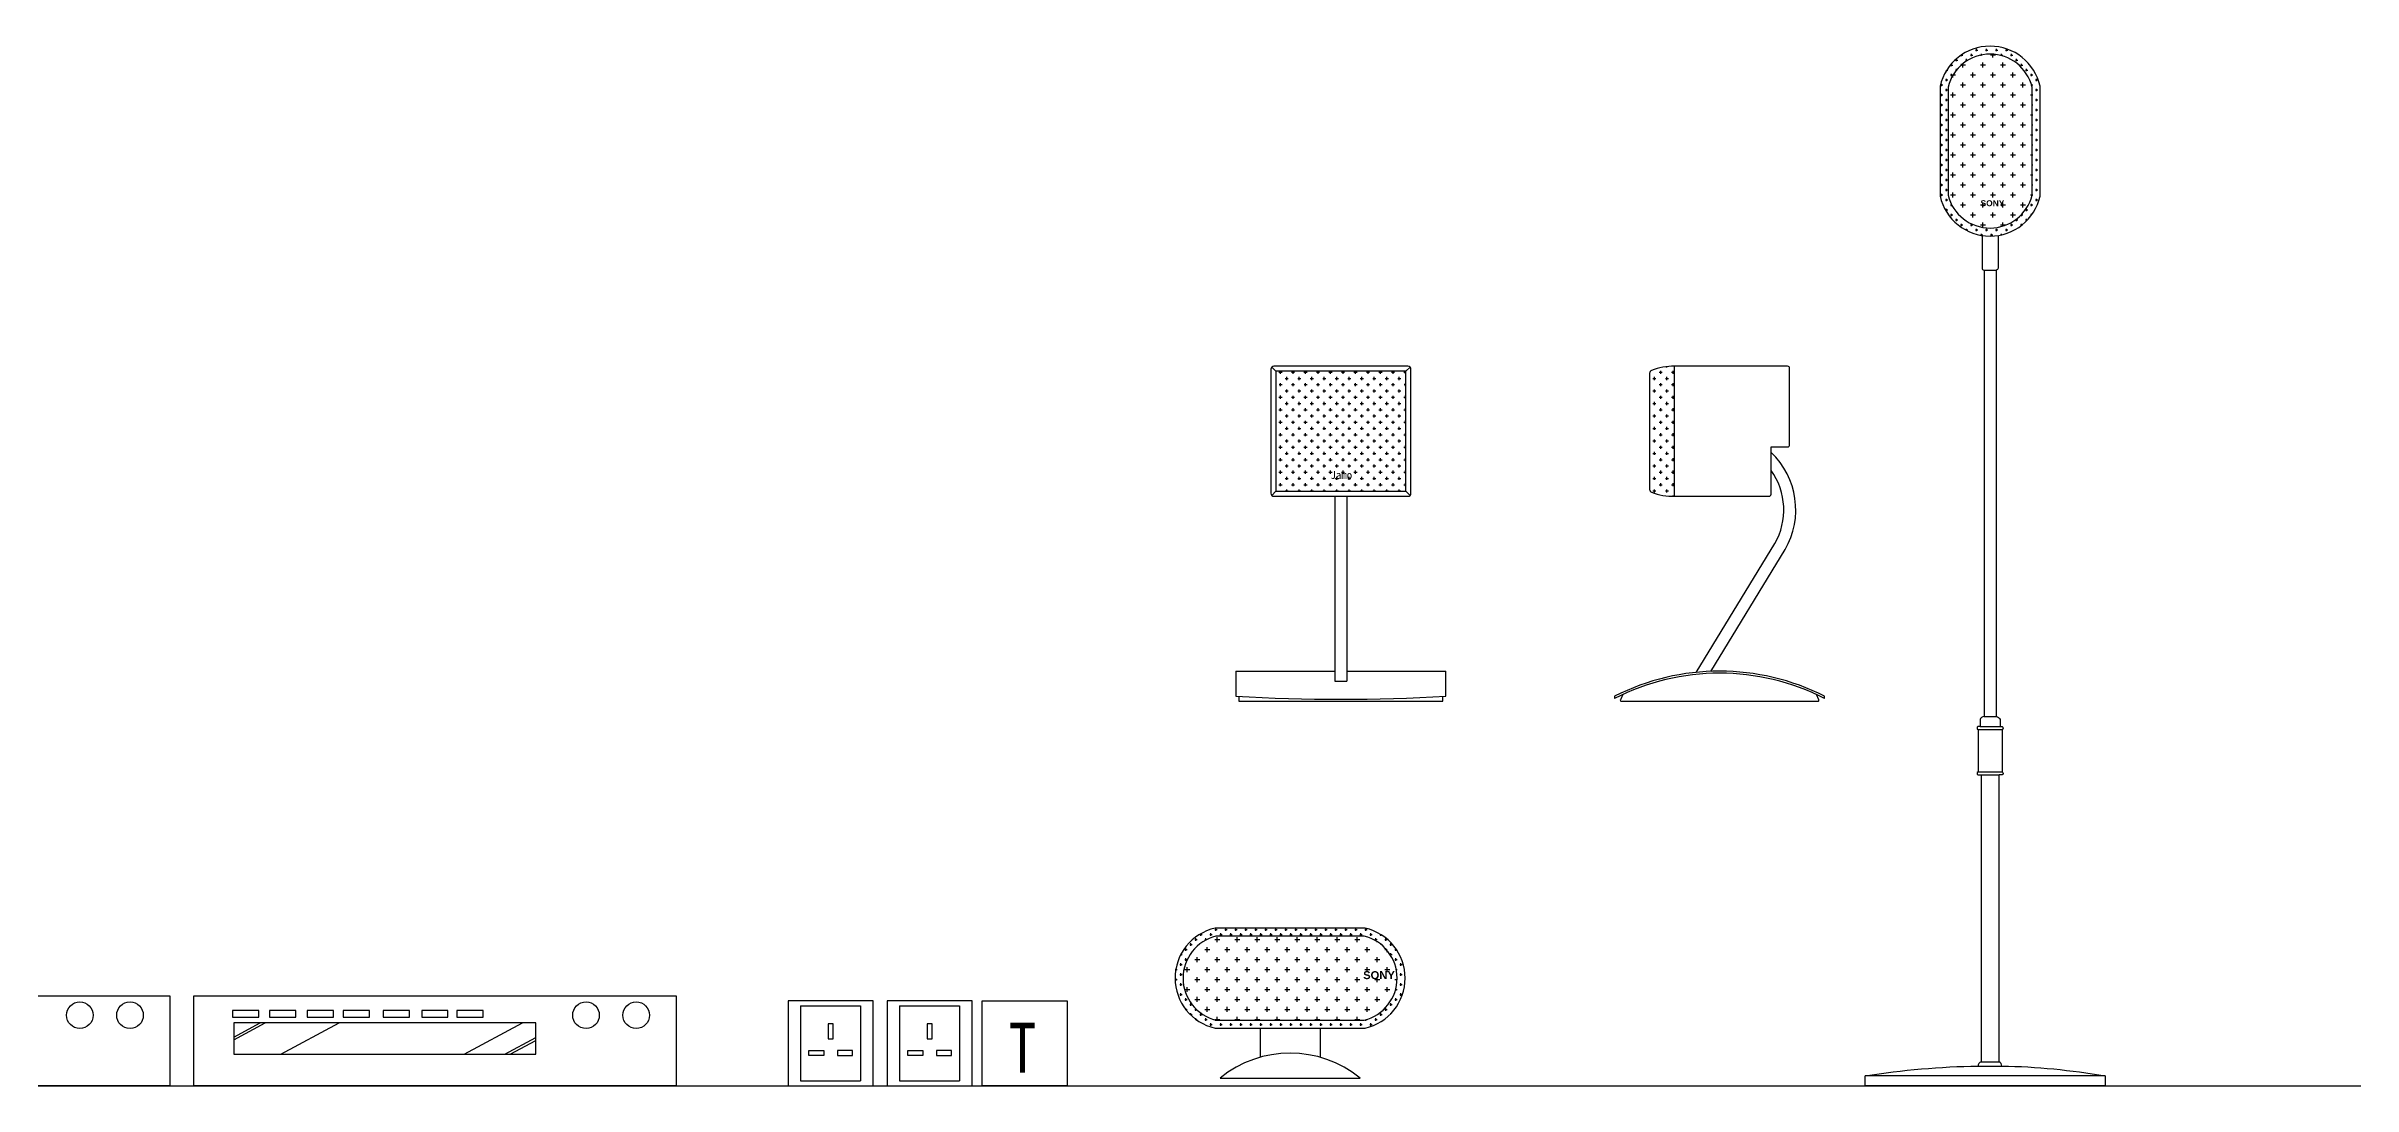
# Model space of a CAD drawing. Header units: inches. Extents: x 11.8 to 54.3, y 10.8 to 35.6.
# Drawn here: x 19.231 to 21.537, y 18.998 to 20.038 of the extents above; entities that cross this region are included whole.
import ezdxf
from ezdxf.enums import TextEntityAlignment as Align

# ---------------------------------------------------------------- set-up
doc = ezdxf.new("R2010")
doc.units = ezdxf.units.IN
doc.header["$MEASUREMENT"] = 0
for name, color, linetype in [('02', 2, 'Continuous'), ('1', 1, 'Continuous'), ('8', 8, 'Continuous')]:
    doc.layers.add(name, color=color, linetype=linetype)
doc.styles.add('HT2', font='swisseb.ttf')
doc.styles.add('ROMANS', font='SimSun.ttf', dxfattribs={"height": 150})
doc.styles.add('STYLE2', font='')
doc.styles.get('STYLE2').set_extended_font_data('SimHei')

msp = doc.modelspace()

# ---------------------------------------------------------------- hatches: boundary and pattern name
at = {"layer": '8'}
h = msp.add_hatch(dxfattribs=at)
h.set_pattern_fill('CROSS,_O', color=256, scale=0.02)
h.set_pattern_definition([(0, (-37.775472, 20.6194395), (0.005, 0.005), [0.0025, -0.0075]), (90, (-37.774222, 20.6181895), (-0.005, 0.005), [0.0025, -0.0075])])
h.paths.add_polyline_path([(21.2242, 19.9983, 0.8), (21.1242, 19.9983), (21.1242, 19.8883, 0.8), (21.2242, 19.8883)])
h.paths.add_polyline_path([(21.2162, 19.8893, -0.783978), (21.1322, 19.8893), (21.1322, 19.9974, -0.783978), (21.2162, 19.9974)], flags=16)
h.paths.add_polyline_path([(21.1607, 19.8765), (21.1924, 19.8765), (21.1924, 19.8859), (21.1607, 19.8859)], flags=8)
h = msp.add_hatch(dxfattribs=at)
h.set_pattern_fill('CROSS,_O', color=256, scale=0.04)
h.set_pattern_definition([(0, (-37.775472, 20.61944), (0.01, 0.01), [0.005, -0.015]), (90, (-37.772972, 20.61694), (-0.01, 0.01), [0.005, -0.015])])
h.paths.add_polyline_path([(21.2162, 19.9974, 0.783978), (21.1322, 19.9974), (21.1322, 19.8893, 0.783978), (21.2162, 19.8893)])
h.paths.add_polyline_path([(21.1607, 19.8765), (21.1924, 19.8765), (21.1924, 19.8859), (21.1607, 19.8859)], flags=24)
h = msp.add_hatch(dxfattribs=at)
h.set_pattern_fill('CROSS,_O', color=256, scale=0.025)
h.set_pattern_definition([(0, (-34.750436, 23.230927), (0.00625, 0.00625), [0.003125, -0.009375]), (90, (-34.7488734, 23.229364), (-0.00625, 0.00625), [0.003125, -0.009375])])
h.paths.add_polyline_path([(20.8338, 19.5949, 0.296929), (20.8356, 19.5923, 0.100769), (20.8588, 19.5881), (20.8588, 19.7181, 0.101004), (20.8355, 19.7138, 0.291617), (20.8338, 19.7112)])
h = msp.add_hatch(dxfattribs=at)
h.set_pattern_fill('CROSS,_O', color=256, scale=0.025)
h.set_pattern_definition([(0, (-34.817996, 23.230927), (0.00625, 0.00625), [0.003125, -0.009375]), (90, (-34.816433, 23.229364), (-0.00625, 0.00625), [0.003125, -0.009375])])
h.paths.add_polyline_path([(20.5902, 19.7131), (20.4602, 19.7131), (20.4602, 19.5931), (20.5902, 19.5931)])
h.paths.add_polyline_path([(20.512, 19.6035), (20.539, 19.6035), (20.539, 19.6152), (20.512, 19.6152)], flags=24)
h = msp.add_hatch(dxfattribs=at)
h.set_pattern_fill('CROSS,_O', color=256, scale=0.02)
h.set_pattern_definition([(0, (-39.540995, 20.2847356), (0.005, 0.005), [0.0025, -0.0075]), (90, (-39.539745, 20.2834856), (-0.005, 0.005), [0.0025, -0.0075])])
h.paths.add_polyline_path([(20.3994, 19.1561, 0.8), (20.3994, 19.0561), (20.5494, 19.0561, 0.8), (20.5494, 19.1561)])
h.paths.add_polyline_path([(20.5485, 19.1481, -0.783978), (20.5485, 19.0641), (20.4003, 19.0641, -0.783978), (20.4003, 19.1481)], flags=16)
h.paths.add_polyline_path([(20.5421, 19.1028), (20.5844, 19.1028), (20.5844, 19.1154), (20.5421, 19.1154)], flags=24)
h = msp.add_hatch(dxfattribs=at)
h.set_pattern_fill('CROSS,_O', color=256, scale=0.04)
h.set_pattern_definition([(0, (-39.540995, 20.284736), (0.01, 0.01), [0.005, -0.015]), (90, (-39.538495, 20.282236), (-0.01, 0.01), [0.005, -0.015])])
h.paths.add_polyline_path([(20.4003, 19.1481, 0.783978), (20.4003, 19.0641), (20.5485, 19.0641, 0.783978), (20.5485, 19.1481)])
h.paths.add_polyline_path([(20.5421, 19.1028), (20.5844, 19.1028), (20.5844, 19.1154), (20.5421, 19.1154)], flags=9)

# ---------------------------------------------------------------- linework, layer by layer
at = {"layer": '02'}
for p, q in [((21.1682, 19.8144), (21.1802, 19.8144)), ((20.4602, 19.7131), (20.4561, 19.7172)), ((20.5902, 19.7131), (20.5943, 19.7172)), ((20.4602, 19.5931), (20.4561, 19.5889)), ((20.5192, 19.5881), (20.5192, 19.4032)), ((20.5312, 19.5881), (20.5312, 19.4032)), ((20.5902, 19.5931), (20.5943, 19.5889)), ((20.4202, 19.4131), (20.4202, 19.3881)), ((20.4202, 19.4131), (20.5192, 19.4131)), ((20.5192, 19.4032), (20.5312, 19.4032)), ((20.5312, 19.4131), (20.6302, 19.4131)), ((20.6302, 19.3881), (20.6302, 19.4131)), ((20.4232, 19.3879), (20.4232, 19.3831)), ((20.4232, 19.3831), (20.6272, 19.3831)), ((20.6272, 19.3831), (20.6272, 19.3879)), ((20.7988, 19.3881), (20.7988, 19.3858)), ((21.0088, 19.3858), (21.0088, 19.3881)), ((21.1622, 19.3547), (21.1862, 19.3547)), ((21.1642, 19.3577), (21.1842, 19.3577)), ((21.1682, 19.3677), (21.1802, 19.3677)), ((21.1622, 19.3123), (21.1862, 19.3123)), ((21.1652, 19.3093), (21.1832, 19.3093)), ((20.4444, 19.0561), (20.4444, 19.027)), ((20.5044, 19.0561), (20.5044, 19.027)), ((21.2892, 19.0083), (21.0492, 19.0083)), ((21.1652, 19.0223), (21.1832, 19.0223))]:
    msp.add_line(p, q, dxfattribs=at)
for points in [[(21.1242, 19.8883, 0.8), (21.2242, 19.8883), (21.2242, 19.9983, 0.8), (21.1242, 19.9983)], [(21.1322, 19.8893, 0.783978), (21.2162, 19.8893), (21.2162, 19.9974, 0.783978), (21.1322, 19.9974)], [(20.4582, 19.5881), (20.5922, 19.5881, 0.414214), (20.5952, 19.5911), (20.5952, 19.7151, 0.414214), (20.5922, 19.7181), (20.4582, 19.7181, 0.414214), (20.4552, 19.7151), (20.4552, 19.5911, 0.414214)], [(20.3994, 19.1561, 0.8), (20.3994, 19.0561), (20.5494, 19.0561, 0.8), (20.5494, 19.1561)], [(20.4003, 19.1481, 0.783978), (20.4003, 19.0641), (20.5485, 19.0641, 0.783978), (20.5485, 19.1481)], [(20.5444, 19.0061, 0.357143), (20.4044, 19.0061)], [(21.0492, 18.9983), (21.0492, 19.0083, -0.035735), (21.1622, 19.0182), (21.1861, 19.0182, -0.038939), (21.2892, 19.0083), (21.2892, 18.9983)]]:
    msp.add_lwpolyline(points, format="xyb", close=True, dxfattribs=at)
for points in [[(21.1662, 19.849), (21.1662, 19.8164, 0.414214), (21.1682, 19.8144), (21.1682, 19.3677, 0.351472), (21.1642, 19.3647), (21.1642, 19.3577), (21.1622, 19.3577, 0.691398), (21.1622, 19.3547), (21.1622, 19.3123, 0.691398), (21.1622, 19.3093), (21.1652, 19.3093), (21.1652, 19.0223, 0.304848), (21.1622, 19.0182)], [(21.1822, 19.849), (21.1822, 19.8164, -0.414214), (21.1802, 19.8144), (21.1802, 19.3677, -0.351472), (21.1842, 19.3647), (21.1842, 19.3577), (21.1862, 19.3577, -0.691398), (21.1862, 19.3547), (21.1862, 19.3123, -0.691398), (21.1862, 19.3093), (21.1832, 19.3093)], [(20.8588, 19.7181, 0.10031), (20.8357, 19.7139, 0.321645), (20.8338, 19.7111), (20.8338, 19.595, 0.316514), (20.8357, 19.5922, 0.10031), (20.8588, 19.5881), (20.8588, 19.7181)], [(20.8588, 19.5881), (20.9533, 19.5881, 0.414214), (20.9553, 19.5901), (20.9553, 19.6375), (20.9718, 19.6375, 0.414214), (20.9738, 19.6395), (20.9738, 19.7161, 0.414214), (20.9718, 19.7181), (20.8588, 19.7181)], [(20.895, 19.4129), (20.9693, 19.5347, 0.34679), (20.9553, 19.632)], [(20.8804, 19.4119), (20.959, 19.5408, 0.29464), (20.9553, 19.6138)], [(20.8069, 19.3897), (20.8046, 19.3845, 0.539604), (20.8055, 19.3831), (21.0021, 19.3831, 0.539604), (21.003, 19.3845), (21.0007, 19.3897)], [(21.1861, 19.0182, 0.247647), (21.1832, 19.0223), (21.1832, 19.3093)]]:
    msp.add_lwpolyline(points, format="xyb", dxfattribs=at)
msp.add_lwpolyline([(20.4602, 19.5931), (20.5902, 19.5931), (20.5902, 19.7131), (20.4602, 19.7131)], close=True, dxfattribs=at)
for centre, radius, start, end in [((20.9038, 19.18), 0.2331, 63.2224, 116.7776), ((20.9038, 19.18), 0.2311, 62.9718, 117.0282), ((20.5252, 21.1841), 1.7991, 266.6542, 273.3458)]:
    msp.add_arc(centre, radius, start, end, dxfattribs=at)
at = {"layer": '1'}
for p, q in [((19.3548, 19.088), (18.8719, 19.088)), ((19.3548, 18.9983), (19.3548, 19.088)), ((19.378, 19.088), (19.378, 18.9983)), ((19.8609, 19.088), (19.378, 19.088)), ((19.8609, 18.9983), (19.8609, 19.088)), ((19.985, 19.0783), (20.045, 19.0783)), ((19.985, 19.0783), (19.985, 19.0033)), ((20.045, 19.0783), (20.045, 19.0033)), ((20.084, 19.0783), (20.144, 19.0783)), ((20.084, 19.0783), (20.084, 19.0033)), ((20.144, 19.0783), (20.144, 19.0033)), ((19.4184, 19.0472), (19.4447, 19.0613)), ((19.4184, 19.0445), (19.4497, 19.0613)), ((19.4655, 19.03), (19.5237, 19.0613)), ((19.6486, 19.03), (19.7069, 19.0613)), ((19.6892, 19.03), (19.7203, 19.0467)), ((19.6948, 19.03), (19.7203, 19.0437)), ((19.985, 19.0033), (20.045, 19.0033)), ((20.084, 19.0033), (20.144, 19.0033)), ((12.1152, 18.9983), (32.4414, 18.9983)), ((19.3548, 18.9983), (18.8719, 18.9983)), ((19.0101, 18.9983), (19.3548, 18.9983)), ((19.8609, 18.9983), (19.378, 18.9983)), ((19.5162, 18.9983), (19.8609, 18.9983))]:
    msp.add_line(p, q, dxfattribs=at)
for points in [[(19.4172, 19.0671), (19.4435, 19.0671), (19.4435, 19.0736), (19.4172, 19.0736)], [(19.454, 19.0671), (19.4804, 19.0671), (19.4804, 19.0736), (19.454, 19.0736)], [(19.4917, 19.0671), (19.518, 19.0671), (19.518, 19.0736), (19.4917, 19.0736)], [(19.5278, 19.0671), (19.5541, 19.0671), (19.5541, 19.0736), (19.5278, 19.0736)], [(19.5678, 19.0671), (19.5941, 19.0671), (19.5941, 19.0736), (19.5678, 19.0736)], [(19.6062, 19.0671), (19.6325, 19.0671), (19.6325, 19.0736), (19.6062, 19.0736)], [(19.6415, 19.0671), (19.6678, 19.0671), (19.6678, 19.0736), (19.6415, 19.0736)], [(19.9725, 18.9983), (20.0575, 18.9983), (20.0575, 19.0833), (19.9725, 19.0833)], [(20.0715, 18.9983), (20.1565, 18.9983), (20.1565, 19.0833), (20.0715, 19.0833)], [(20.2515, 18.9983), (20.1665, 18.9983), (20.1665, 19.0833), (20.2515, 19.0833)], [(19.4184, 19.03), (19.7203, 19.03), (19.7203, 19.0613), (19.4184, 19.0613)], [(20.0125, 19.0453), (20.0175, 19.0453), (20.0175, 19.0603), (20.0125, 19.0603)], [(20.1115, 19.0453), (20.1165, 19.0453), (20.1165, 19.0603), (20.1115, 19.0603)], [(20.0081, 19.0338), (20.0081, 19.0288), (19.9931, 19.0288), (19.9931, 19.0338)], [(20.0218, 19.0338), (20.0218, 19.0288), (20.0368, 19.0288), (20.0368, 19.0338)], [(20.1072, 19.0338), (20.1072, 19.0288), (20.0922, 19.0288), (20.0922, 19.0338)], [(20.1208, 19.0338), (20.1208, 19.0288), (20.1358, 19.0288), (20.1358, 19.0338)]]:
    msp.add_lwpolyline(points, close=True, dxfattribs=at)
for centre in [(19.2644, 19.069), (19.3146, 19.069), (19.7705, 19.069), (19.8207, 19.069)]:
    msp.add_circle(centre, 0.0133, dxfattribs=at)

# ---------------------------------------------------------------- texts
at = {"layer": '02'}
for s, height, style, p in [('SONY', 0.006, 'HT2', (21.1766, 19.8782)), ('Jamo', 0.008, 'STYLE2', (20.5256, 19.6054)), ('SONY', 0.008, 'HT2', (20.5633, 19.1051))]:
    msp.add_text(s, height=height, dxfattribs=dict(at, style=style)).set_placement(p, align=Align.CENTER)
at = {"layer": '1', "style": 'ROMANS', "width": 0.8}
msp.add_text('T', height=0.05, dxfattribs=at).set_placement((20.1932, 19.0115))

doc.saveas('drawing.dxf')
